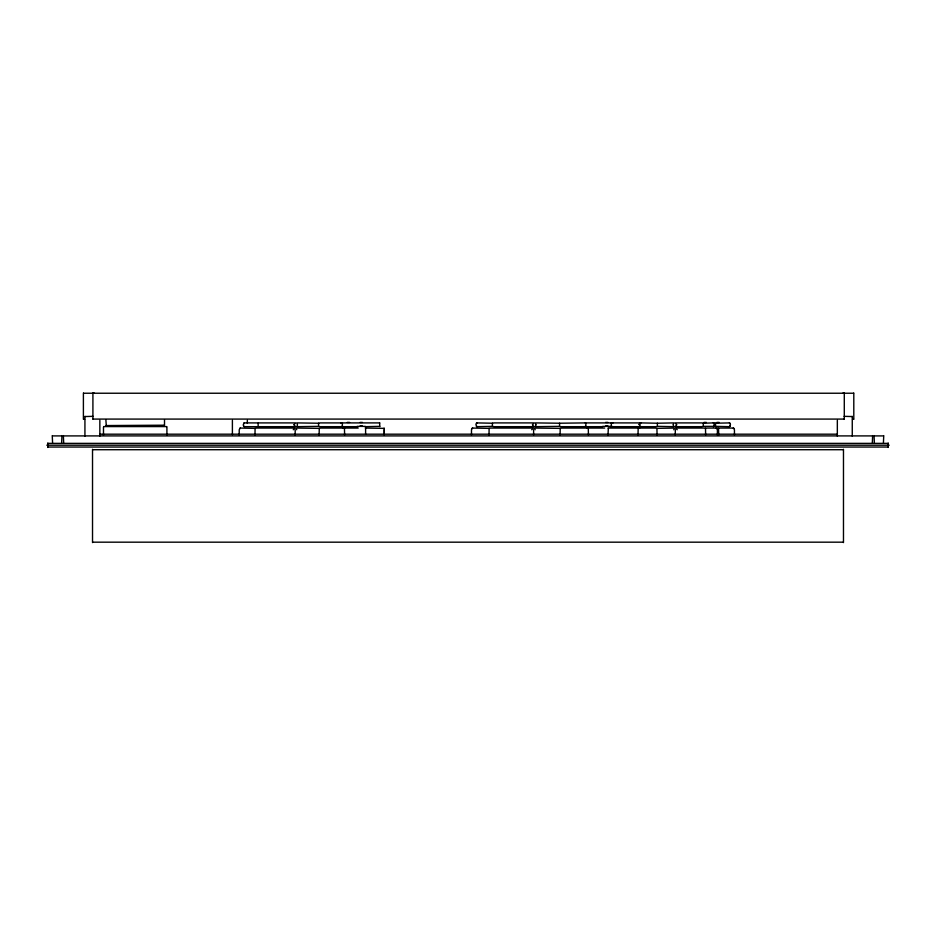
<?xml version="1.0" encoding="UTF-8"?>
<svg xmlns="http://www.w3.org/2000/svg" width="936" height="936" viewBox="0 0 936 936"><rect width="100%" height="100%" fill="white"/><g stroke="black" fill="none" stroke-linecap="round" stroke-linejoin="round"><path stroke-width="1.4" d="M293.986 424.991L295.741 426.676L244.237 426.676L243.184 424.991L244.237 422.908L295.741 422.908L293.986 424.593M254.978 434.959L255.095 428.372L256.558 428.068L295.015 428.068L293.249 429.741M384.263 429.741L384.263 434.959L384.216 428.068M657.072 434.959L656.92 428.372L655.446 428.068L608.049 428.068M675.301 434.959L675.301 429.741M258.137 423.224L258.137 426.36M531.683 429.741L533.45 428.068L490.593 428.068L489.118 428.372L489.013 434.959M532.49 424.593L534.257 422.908L493.951 422.908L492.488 423.224L492.371 424.593L492.488 426.36L493.951 426.676L534.257 426.676L532.49 424.991M676.681 424.991L674.914 426.676L701.743 426.676L703.205 426.36L703.322 424.991L703.205 423.224L701.743 422.908L674.914 422.908L676.681 424.593M703.205 426.36L715.525 426.36L715.525 423.224L714.063 422.908M379.876 422.908L320.159 422.908L318.673 423.224L318.532 424.593L318.673 426.36L320.159 426.676L357.915 426.676M358.195 428.068L320.744 428.068L319.27 428.372L319.118 434.959M585.959 426.676L585.784 423.224L584.473 422.908L559.576 423.224L559.576 426.36L561.05 426.676L602.667 426.676M604.691 428.068L561.705 428.068L560.219 428.372L560.079 434.959M609.921 426.676L655.89 426.676L657.365 426.36L657.365 423.224L641.242 422.908L639.932 423.224L639.756 426.676M47.724 442.962L47.724 447.443M52.252 435.591L52.568 442.611M61.647 442.611L61.963 435.591M63.355 435.591L63.66 442.611M83.398 393.003L83.398 419.316M84.93 416.333L84.93 436.141M92.91 393.003L92.91 419.316M92.524 449.303L92.524 542.587M164.514 425.564L164.514 419.89M844.284 419.316L844.284 393.003M853.796 419.316L853.796 393.003M843.476 542.587L843.476 449.303M872.34 442.611L872.644 435.591M874.037 435.591L874.353 442.611M883.432 442.611L883.748 435.591M888.276 447.443L888.276 442.962M379.876 426.676L379.606 423.224M608.33 428.372L608.002 434.959M611.325 422.908L611.325 426.676M342.365 426.676L342.365 422.908M638.177 428.068L638.013 434.959M255.095 428.372L240.271 428.068L239.218 429.741L239.218 434.959M489.118 428.372L472.54 428.068L471.487 429.741L471.487 434.959M492.488 423.224L476.927 422.908L475.874 424.593L476.927 426.676L492.488 426.36M713.349 426.676L714.402 424.991L713.349 422.908L703.205 423.224M673.206 424.593L673.78 422.908L657.365 423.224M673.756 429.741L674.329 428.068L656.92 428.372M297.461 424.991L296.887 426.676L318.673 426.36M535.965 424.991L535.392 426.676L559.576 426.36M344.612 434.959L344.448 428.068M588.44 434.959L588.276 428.068M105.885 425.564L164.163 425.201M852.263 436.141L852.263 416.333M638.668 424.593L640.949 422.908L585.246 422.908M243.606 423.224L244.331 422.908M239.639 428.372L240.365 428.068M476.295 423.224L477.021 422.908M471.896 428.372L472.621 428.068M713.255 426.676L713.981 426.36M715.525 423.224L729.425 422.908L730.478 424.593L729.425 426.676L715.525 426.36M677.231 429.741L675.476 428.068L733.391 428.068L734.444 429.741L734.444 434.959M340.88 426.676L342.19 426.36M584.473 426.676L585.784 426.36M638.352 428.372L639.662 428.068M379.606 426.36L365.18 426.676M611.606 423.224L612.963 422.908M83.632 393.237L853.562 393.237M93.144 393.237L94.173 393.003M85.129 416.543L93.097 416.333M52.568 435.907L61.647 435.907M63.66 435.907L872.34 435.907M48.145 443.371L887.854 443.371M92.933 449.713L843.067 449.713M844.05 419.082L93.144 419.082M852.532 419.316L853.562 419.082M874.353 435.907L883.432 435.907M887.854 447.034L48.145 447.034M843.067 542.178L92.933 542.178M844.096 416.333L852.064 416.543M347.233 422.417L349.573 422.417M360.067 422.417L362.419 422.417M605.615 422.417L607.955 422.417M704.012 422.417L706.352 422.417M716.859 422.417L719.199 422.417M360.067 425.974L362.419 425.974M605.615 425.974L607.955 425.974M357.096 426.383L365.391 426.383M602.644 426.383L610.939 426.383M103.697 426.582L166.702 426.582M365.368 428.068L383.935 428.372M99.836 434.187L837.31 434.187M46.8 445.208L889.2 445.208M843.02 393.003L844.05 393.237M83.632 419.082L84.661 419.316M611.606 426.36L612.963 426.676M639.932 426.36L641.242 426.676M586.79 428.068L588.089 428.372M340.88 422.908L342.19 423.224M342.962 428.068L344.272 428.372M657.365 426.36L673.78 426.676L673.206 424.991M559.576 423.224L535.392 422.908L535.965 424.593M560.219 428.372L534.585 428.068L535.158 429.741M318.673 423.224L296.887 422.908L297.461 424.593M319.27 428.372L296.15 428.068L296.724 429.741M733.297 428.068L734.023 428.372M713.255 422.908L713.981 423.224M716.262 428.068L717.397 429.741L717.397 434.959M476.295 426.36L477.021 426.676M243.606 426.36L244.331 426.676M729.425 422.908L730.057 423.224M716.344 428.068L716.988 428.372M106.248 425.201L105.885 419.89M718.567 428.372L718.684 434.959M705.51 428.372L705.627 434.959M837.334 420.334L837.334 436.141M533.614 429.741L533.614 434.959M365.602 426.886L365.602 434.105M295.179 429.741L295.179 434.959M247.326 420.334L247.326 423.201M232.397 420.334L232.397 434.702M166.912 427.085L166.912 435.24M103.486 427.085L103.486 435.24M99.848 420.334L99.848 436.141M730.057 426.36L729.331 426.676L730.057 426.36"/></g></svg>
